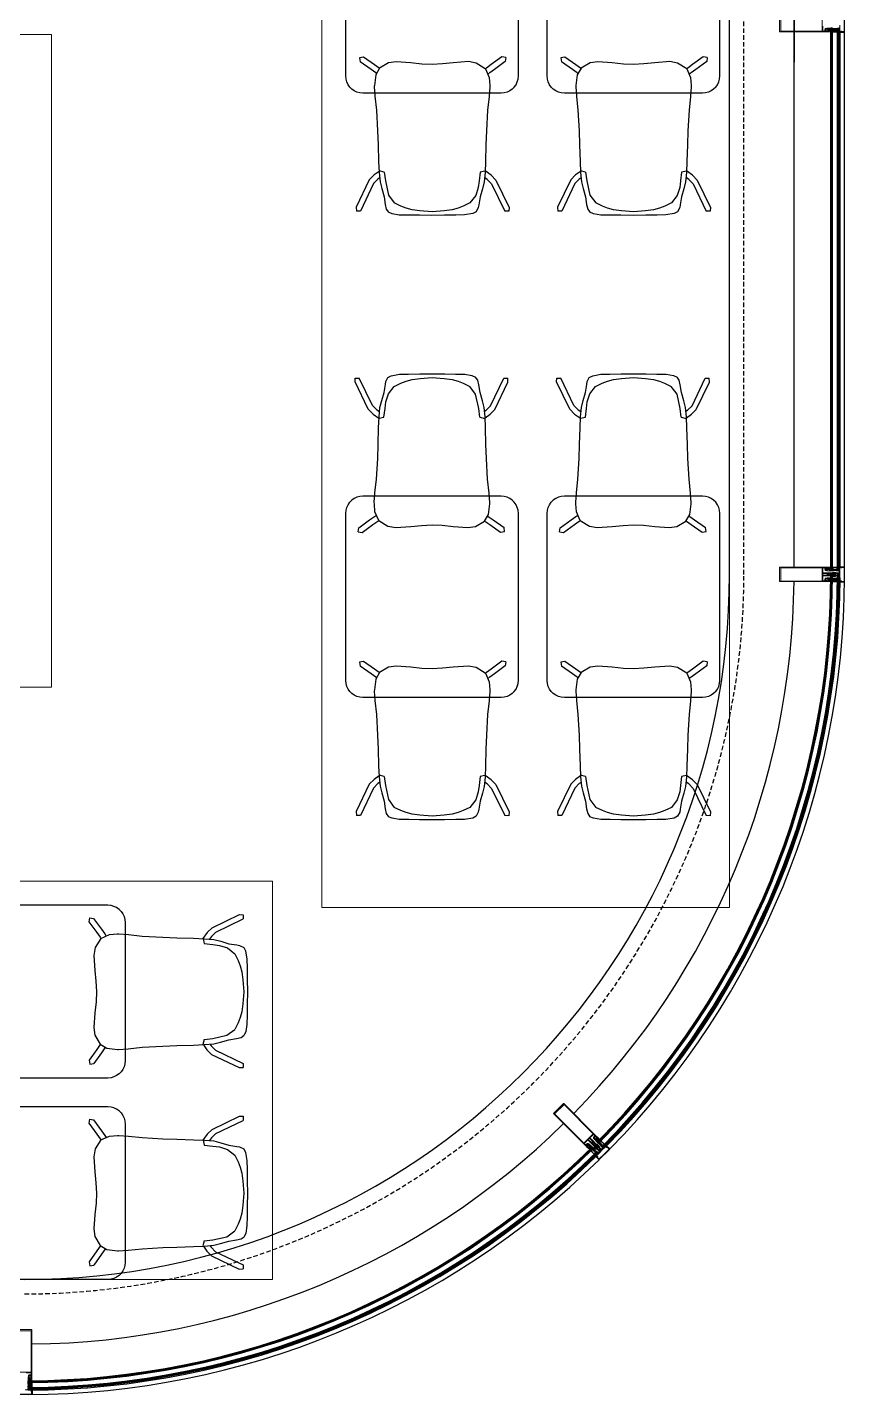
# Model space of a CAD drawing. Header units: metres. Extents: x -9891 to 773, y -8413 to 232.
# Drawn here: x -1087.5 to -803.4, y -8413.1 to -7938 of the extents above; entities that cross this region are included whole.
import ezdxf

# ---------------------------------------------------------------- set-up
doc = ezdxf.new("R2010")
doc.units = ezdxf.units.M
doc.header["$LTSCALE"] = 0.01
doc.header["$MEASUREMENT"] = 0
doc.linetypes.add('HIDDEN', pattern=[9.525, 6.35, -3.175])
doc.layers.get('0').update_dxf_attribs({"color": 30, "lineweight": 0})
for name, color, linetype in [('AG-ELEV-02', 152, 'Continuous'), ('AG-Hidden', 9, 'HIDDEN'), ('CAM', 1, 'Continuous')]:
    doc.layers.add(name, color=color, linetype=linetype)
doc.layers.add('AG-Furniture', color=9, linetype='Continuous', lineweight=9)
doc.layers.add('AG-Profile_Aluminium', color=122, linetype='Continuous', lineweight=9)

# ---------------------------------------------------------------- blocks, each defined once
blk = doc.blocks.new('ART_00113592_P')
at = {"color": 0, "linetype": 'Continuous', "lineweight": -3}
for p, q in [((1, -49.2), (3.8, -39.1)), ((3.8, -39.1), (8.2, -29.7)), ((8.2, -29.7), (14.1, -21.4)), ((14.1, -21.4), (21.4, -14.1)), ((21.4, -14.1), (29.7, -8.2)), ((29.7, -8.2), (39.1, -3.8)), ((39.1, -3.8), (49.2, -1)), ((49.2, -1), (60, 0)), ((60, 0), (640, 0)), ((640, 0), (650.8, -1)), ((650.8, -1), (661, -3.8)), ((661, -3.8), (670.3, -8.2)), ((670.3, -8.2), (678.7, -14.1)), ((685.9, -21.4), (678.7, -14.1)), ((691.9, -29.7), (685.9, -21.4)), ((696.3, -39.1), (691.9, -29.7)), ((699.1, -49.2), (696.3, -39.1)), ((0, -60), (1, -49.2)), ((0, -540), (0, -60)), ((700.1, -60), (699.1, -49.2)), ((700, -60), (700.1, -60)), ((700.1, -540), (700.1, -60)), ((1, -550.8), (0, -540)), ((3.8, -561), (1, -550.8)), ((8.2, -570.3), (3.8, -561)), ((691.9, -570.3), (696.3, -561)), ((696.3, -561), (699.1, -550.8)), ((699.1, -550.8), (700.1, -540)), ((14.1, -578.7), (8.2, -570.3)), ((21.4, -585.9), (14.1, -578.7)), ((21.4, -585.9), (29.7, -591.9)), ((29.7, -591.9), (39.1, -596.3)), ((39.1, -596.3), (49.2, -599.1)), ((49.2, -599.1), (60, -600.1)), ((60, -600.1), (640, -600.1)), ((640, -600.1), (650.8, -599.1)), ((650.8, -599.1), (661, -596.3)), ((661, -596.3), (670.3, -591.9)), ((670.3, -591.9), (678.7, -585.9)), ((678.7, -585.9), (685.9, -578.7)), ((685.9, -578.7), (691.9, -570.3))]:
    blk.add_line(p, q, dxfattribs=at)
blk = doc.blocks.new('ART_00104314_P')
at = {"color": 0, "linetype": 'Continuous', "lineweight": -3}
for p, q in [((224.9, -0.3), (268.4, 0)), ((268.4, 0), (311.7, -0.3)), ((0, -28), (0.7, -14.3)), ((46, -123), (0, -28)), ((0.7, -14.3), (14.7, -14.5)), ((60.6, -109.3), (14.7, -14.5)), ((101, -64.7), (105.3, -37)), ((105.3, -37), (106.9, -27)), ((106.9, -27), (114.1, -12.5)), ((114.1, -12.5), (126, -6.2)), ((115.8, -69), (136.1, -43.3)), ((126, -6.2), (154.7, -1.5)), ((136.1, -43.3), (159.2, -32.4)), ((154.7, -1.5), (185.5, -0.7)), ((159.2, -32.4), (177.3, -25.4)), ((177.3, -25.4), (198.3, -19.6)), ((185.5, -0.7), (224.9, -0.3)), ((198.3, -19.6), (226, -15.6)), ((226, -15.6), (267.8, -12.3)), ((267.8, -12.3), (309.6, -15.6)), ((309.6, -15.6), (337.2, -19.6)), ((311.7, -0.3), (348.7, -0.6)), ((337.2, -19.6), (357.9, -25.4)), ((348.7, -0.6), (381.5, -1.4)), ((357.9, -25.4), (375.9, -32.4)), ((375.9, -32.4), (398.9, -43.3)), ((381.5, -1.4), (406.3, -5.4)), ((418.9, -70.9), (398.9, -43.3)), ((406.3, -5.4), (418.9, -10.9)), ((426.8, -21.6), (418.9, -10.9)), ((430.4, -37.6), (426.8, -21.6)), ((434.6, -64.8), (430.4, -37.6)), ((471.2, -110.5), (516.8, -15)), ((485.7, -124.2), (531.5, -28.4)), ((516.8, -15), (530.8, -14.7)), ((531.5, -28.4), (530.8, -14.7)), ((86.4, -116.3), (92.6, -92.8)), ((92.6, -92.8), (101, -64.7)), ((107, -97.4), (115.8, -69)), ((430, -119.7), (418.9, -70.9)), ((442.7, -93.8), (434.6, -64.8)), ((448.5, -116.5), (442.7, -93.8)), ((46, -123), (62.4, -139.4)), ((60.6, -109.3), (75.8, -124.5)), ((62.4, -139.4), (83.2, -154.4)), ((75.8, -124.5), (85.1, -131.2)), ((83.5, -148.7), (86.4, -116.3)), ((100.5, -150.5), (104.2, -119.7)), ((104.2, -119.7), (107, -97.4)), ((433.9, -150.5), (430, -119.7)), ((451.7, -149.7), (448.5, -116.5)), ((449.8, -130.1), (455.9, -125.6)), ((451.8, -153.1), (469.4, -140.5)), ((455.9, -125.6), (471.2, -110.5)), ((469.4, -140.5), (485.7, -124.2)), ((80.2, -245.3), (81.9, -187.2)), ((81.9, -187.2), (83.5, -148.7)), ((83.8, -153.8), (100.5, -150.5)), ((433.9, -150.5), (451.3, -154.8)), ((453.5, -187.5), (451.7, -149.7)), ((455.1, -245.3), (453.5, -187.5)), ((78.6, -294.2), (80.2, -245.3)), ((456.9, -294.4), (455.1, -245.3)), ((74.7, -365.7), (78.6, -294.2)), ((460.8, -365.8), (456.9, -294.4)), ((69.2, -413.4), (74.7, -365.7)), ((466.2, -414.4), (460.8, -365.8)), ((66.9, -447.1), (69.2, -413.4)), ((468.3, -447.5), (466.2, -414.4)), ((67.1, -451.2), (66.9, -447.1)), ((69.2, -478.9), (67.1, -451.2)), ((463.5, -488.8), (468.1, -451.6)), ((468.1, -451.6), (468.3, -447.5)), ((13.2, -534.5), (50.6, -507.5)), ((50.6, -507.5), (67.1, -495.8)), ((62.2, -523.8), (78.7, -512.1)), ((67.1, -495.8), (74.4, -490.9)), ((82.4, -509.5), (69.2, -478.9)), ((78.7, -512.1), (82.5, -509.5)), ((82.5, -509.6), (82.4, -509.5)), ((82.5, -509.6), (114.2, -529.3)), ((418.6, -529.9), (449.9, -512.2)), ((449.9, -512.2), (463.5, -488.8)), ((449.9, -512.2), (450.1, -512.1)), ((450.8, -510.8), (451.6, -511.3)), ((451.6, -511.3), (468.1, -523)), ((460.9, -493.4), (463.2, -495.1)), ((463.2, -495.1), (479.7, -506.8)), ((479.7, -506.8), (517.7, -534.1)), ((11, -548.4), (13.2, -534.5)), ((11, -548.4), (24.9, -550.8)), ((24.9, -550.8), (62.2, -523.8)), ((114.2, -529.3), (141.4, -534.3)), ((141.4, -534.3), (193.8, -530.5)), ((193.8, -530.5), (231.5, -526.4)), ((231.5, -526.4), (267.6, -524.7)), ((267.6, -524.7), (302.8, -526.1)), ((302.8, -526.1), (341.4, -530.1)), ((341.4, -530.1), (392, -534.2)), ((392, -534.2), (418.6, -529.9)), ((468.1, -523), (506.1, -550.3)), ((506.1, -550.3), (520, -548)), ((520, -548), (517.7, -534.1))]:
    blk.add_line(p, q, dxfattribs=at)
blk = doc.blocks.new('A$C4C4F46C8')
at = {"layer": 'AG-Furniture', "color": 251}
for points in [[(-1067, -9369.7), (350, -9369.7), (350, -16057.1), (-1067, -16057.1)], [(-17100, -15291.6), (-2006.3, -15291.6), (-2006.3, -13023.9), (-17100, -13023.9)], [(-1238, -15966.2), (-7710, -15966.2), (-7710, -17350), (-1238, -17350)]]:
    blk.add_lwpolyline(points, close=True, dxfattribs=at)
at = {"layer": 'AG-Furniture', "ltscale": 0.3}
for name, p, rotation in [('ART_00113592_P', (-984, -13228.2, 2130.8), 89.99998794123918), ('ART_00113592_P', (-984, -13228.2, 2130.8), 89.99998794123918), ('ART_00113592_P', (-283.9, -13228.2, 2130.8), 89.99998794123918), ('ART_00113592_P', (-283.9, -13228.2, 2130.8), 89.99998794123918), ('ART_00104314_P', (-416.3, -13652.8, 1410.8), 179.9999879412391), ('ART_00104314_P', (-416.3, -13652.8, 1410.8), 179.9999879412391), ('ART_00104314_P', (283.8, -13652.8, 1410.8), 179.9999879412391), ('ART_00104314_P', (283.8, -13652.8, 1410.8), 179.9999879412391), ('ART_00104314_P', (-951.6, -14203.4, 1410.8), 359.9999879412392), ('ART_00104314_P', (-951.6, -14203.4, 1410.8), 359.9999879412392), ('ART_00104314_P', (-251.5, -14203.4, 1410.8), 359.9999879412392), ('ART_00104314_P', (-251.5, -14203.4, 1410.8), 359.9999879412392), ('ART_00113592_P', (-984, -15328.2, 2130.8), 89.99998794123918), ('ART_00113592_P', (-984, -15328.2, 2130.8), 89.99998794123918), ('ART_00113592_P', (-283.9, -15328.2, 2130.8), 89.99998794123918), ('ART_00113592_P', (-283.9, -15328.2, 2130.8), 89.99998794123918), ('ART_00104314_P', (-416.3, -15752.8, 1410.8), 179.9999879412391), ('ART_00104314_P', (-416.3, -15752.8, 1410.8), 179.9999879412391), ('ART_00104314_P', (283.8, -15752.8, 1410.8), 179.9999879412391), ('ART_00104314_P', (283.8, -15752.8, 1410.8), 179.9999879412391), ('ART_00113592_P', (-1750.5, -16649.9), 180), ('ART_00113592_P', (-1750.5, -16649.9), 180), ('ART_00104314_P', (-1325.8, -16082.3, -720), 270), ('ART_00104314_P', (-1325.8, -16082.3, -720), 270), ('ART_00113592_P', (-1750.5, -17350), 180), ('ART_00113592_P', (-1750.5, -17350), 180), ('ART_00104314_P', (-1325.8, -16782.3, -720), 270), ('ART_00104314_P', (-1325.8, -16782.3, -720), 270)]:
    blk.add_blockref(name, p, dxfattribs=dict(at, rotation=rotation))
blk = doc.blocks.new('A$C33B82F70')
at = {"layer": 'AG-ELEV-02', "ltscale": 2.5}
for p, q in [((-50, -5700), (-50, 0)), ((174.1, -1905), (174.1, -3920.4)), ((174.1, -5675), (174.1, -3629.6))]:
    blk.add_line(p, q, dxfattribs=at)
at = {"layer": 'AG-ELEV-02'}
for p, q in [((334.3, -5674.9), (334.3, -3816.5)), ((334.3, -3816.5), (350, -3816.5)), ((350, -5676), (350, -3816.5)), ((334.3, -5673.5), (350, -5673.5)), ((334.3, -5673.5), (350, -5673.5)), ((334.3, -5726.5), (350, -5726.5)), ((-477.1, -7685.4), (-466, -7696.5)), ((-514.6, -7722.9), (-503.5, -7734)), ((-514.6, -7722.9), (-503.5, -7734)), ((-2473.5, -8534.3), (-2473.5, -8550))]:
    blk.add_line(p, q, dxfattribs=at)
at = {"layer": 'AG-ELEV-02', "ltscale": 2.5}
for radius, start, end in [(2450, 270, 0), (2674.2, 315.5355, 359.4643), (2834.4, 315.535, 359.7555), (2850.1, 315.5321, 359.7555), (2674.2, 270.5357, 314.4645), (2834.4, 270.2445, 314.465), (2850.1, 270.2445, 314.4679)]:
    blk.add_arc((-2500, -5700), radius, start, end, dxfattribs=at)
at = {"layer": 'AG-Hidden', "ltscale": 250}
blk.add_lwpolyline([(-2500, -8200, 0.414214), (0, -5700), (0, 0)], format="xyb", dxfattribs=at)
at = {"layer": 'AG-Profile_Aluminium'}
for points in [[(124.1, -3765.5), (124.1, -3814.5, 0.400911), (124.6, -3815), (288.4, -3815, 0.414214), (288.9, -3814.5), (288.9, -3812.7, 0.280185), (288.6, -3812.2), (287.8, -3811.8), (287.4, -3811.8), (287.4, -3813), (284.4, -3813, -0.414214), (283.9, -3812.5), (283.9, -3809.3), (283.4, -3808.8), (283.9, -3808.3), (283.9, -3805.1, -0.414214), (284.4, -3804.6), (287.4, -3804.6), (287.4, -3805.8), (287.8, -3805.8), (288.6, -3805.4, 0.280185), (288.9, -3804.9), (288.9, -3803.9, 0.414214), (288.4, -3803.4), (283.4, -3803.4, 0.414214), (281.9, -3804.9), (281.9, -3806.8), (281.4, -3806.8, 0.414214), (280.9, -3807.3), (280.9, -3810.3, 0.414214), (281.4, -3810.8), (281.9, -3810.8), (281.9, -3813), (275.4, -3813, -0.414214), (273.9, -3811.5), (273.9, -3795)], [(-2524.5, -8324.1), (-2475.5, -8324.1, -0.400911), (-2475, -8324.6), (-2475, -8488.3, -0.414214), (-2475.5, -8488.8), (-2477.3, -8488.8, -0.280185), (-2477.8, -8488.6), (-2478.2, -8487.7), (-2478.2, -8487.3), (-2477, -8487.3), (-2477, -8484.3, 0.414214), (-2477.5, -8483.8), (-2480.7, -8483.8), (-2481.2, -8483.3), (-2481.7, -8483.8), (-2484.9, -8483.8, 0.414214), (-2485.4, -8484.3), (-2485.4, -8487.3), (-2484.2, -8487.3), (-2484.2, -8487.7), (-2484.6, -8488.6, -0.280185), (-2485.1, -8488.8), (-2486.1, -8488.8, -0.414214), (-2486.6, -8488.3), (-2486.6, -8483.3, -0.414214), (-2485.1, -8481.8), (-2483.2, -8481.8), (-2483.2, -8481.3, -0.414214), (-2482.7, -8480.8), (-2479.7, -8480.8, -0.414214), (-2479.2, -8481.3), (-2479.2, -8481.8), (-2477, -8481.8), (-2477, -8475.3, 0.414214), (-2478.5, -8473.8), (-2495, -8473.8)]]:
    blk.add_lwpolyline(points, format="xyb", dxfattribs=at)
for points in [[(272, -3813.1), (272, -3766.8), (128.1, -3766.8), (128.1, -3813.1)], [(272, -5723.1), (272, -5676.8), (128.1, -5676.8), (128.1, -5723.1)], [(323.7, -5697), (323.7, -5703), (317.9, -5703), (317.9, -5697)], [(-523.5, -7643.7), (-556.3, -7676.5), (-658, -7574.7), (-625.3, -7542)], [(-505.5, -7698.7), (-501.3, -7694.5), (-505.4, -7690.4), (-509.6, -7694.6)], [(-2476.8, -8472), (-2523.1, -8472), (-2523.1, -8328.1), (-2476.8, -8328.1)]]:
    blk.add_lwpolyline(points, close=True, dxfattribs=at)
at = {"layer": 'AG-Profile_Aluminium', "color": 9}
for points in [[(333.9, -3792.2), (333.9, -3814.1, -0.344474), (333.1, -3815.1, 0.075525), (330.8, -3816.8, -0.853065), (330.4, -3816.5, 0.085692), (331.5, -3814.5, 0.114183), (330.7, -3814.6), (330.5, -3814.6, -0.833224), (330.5, -3814.1), (331.4, -3813.7), (331.4, -3812.8), (330.5, -3813.1, -0.834458), (330.5, -3812.6), (331.4, -3812.2), (331.4, -3811.3), (330.5, -3811.6, -0.834458), (330.5, -3811.1), (331.4, -3810.7), (331.4, -3809.8), (330.5, -3810.1, -0.834458), (330.5, -3809.6), (331.4, -3809.2), (331.4, -3808.3), (330.5, -3808.6, -0.834458), (330.5, -3808.1), (331.4, -3807.7), (331.4, -3806.8), (330.5, -3807.1, -0.834458), (330.5, -3806.6), (331.4, -3806.2), (331.4, -3805.3), (330.5, -3805.6, -0.834458), (330.5, -3805.1), (331.4, -3804.7), (331.4, -3803.8), (330.5, -3804.1, -0.834458), (330.5, -3803.6), (331.4, -3803.2), (331.4, -3802.3), (330.5, -3802.6, -0.834458), (330.5, -3802.1), (331.4, -3801.7), (331.4, -3800.8), (330.5, -3801.1, -0.834458), (330.5, -3800.6), (331.4, -3800.2), (331.4, -3799.3)], [(-2497.8, -8533.9), (-2475.9, -8533.9, 0.344474), (-2474.9, -8533.1, -0.075525), (-2473.2, -8530.8, 0.853065), (-2473.5, -8530.4, -0.085692), (-2475.5, -8531.5, -0.114183), (-2475.3, -8530.6), (-2475.4, -8530.5, 0.833224), (-2475.9, -8530.5), (-2476.3, -8531.4), (-2477.2, -8531.4), (-2476.9, -8530.5, 0.834458), (-2477.4, -8530.5), (-2477.8, -8531.4), (-2478.7, -8531.4), (-2478.4, -8530.5, 0.834458), (-2478.9, -8530.5), (-2479.3, -8531.4), (-2480.2, -8531.4), (-2479.9, -8530.5, 0.834458), (-2480.4, -8530.5), (-2480.8, -8531.4), (-2481.7, -8531.4), (-2481.4, -8530.5, 0.834458), (-2481.9, -8530.5), (-2482.3, -8531.4), (-2483.2, -8531.4), (-2482.9, -8530.5, 0.834458), (-2483.4, -8530.5), (-2483.8, -8531.4), (-2484.7, -8531.4), (-2484.4, -8530.5, 0.834458), (-2484.9, -8530.5), (-2485.3, -8531.4), (-2486.2, -8531.4), (-2485.9, -8530.5, 0.834458), (-2486.4, -8530.5), (-2486.8, -8531.4), (-2487.7, -8531.4), (-2487.4, -8530.5, 0.834458), (-2487.9, -8530.5), (-2488.3, -8531.4), (-2489.2, -8531.4), (-2488.9, -8530.5, 0.834458), (-2489.4, -8530.5), (-2489.8, -8531.4), (-2490.7, -8531.4)]]:
    blk.add_lwpolyline(points, format="xyb", dxfattribs=at)
at = {"layer": 'AG-Profile_Aluminium'}
for points in [[(348.7, -3790), (348.7, -3814, -0.415475), (348.5, -3814.2), (340.6, -3814.2), (339.5, -3812.8, 0.734294), (336.3, -3814.2, -0.180054), (336.1, -3814.8), (334.7, -3814.8, 1.029401), (334.7, -3815.5), (348.5, -3815.5, 0.414214), (350, -3814), (350, -3766, 0.414214), (348.5, -3764.5), (334.7, -3764.5, 1.029594), (334.7, -3765.2), (336.1, -3765.2, -0.18004), (336.3, -3765.8, 0.734976), (339.5, -3767.2), (340.6, -3765.8), (348.5, -3765.8, -0.415536), (348.7, -3766)], [(287.8, -5715.8), (288.6, -5715.4, 0.280185), (288.9, -5714.9), (288.9, -5713.9, 0.414214), (288.4, -5713.4), (283.4, -5713.4, 0.414214), (281.9, -5714.9), (281.9, -5716.8), (281.4, -5716.8, 0.414214), (280.9, -5717.3), (280.9, -5720.3, 0.414214), (281.4, -5720.8), (281.9, -5720.8), (281.9, -5723), (275.4, -5723, -0.414214), (273.9, -5721.5), (273.9, -5705), (290.9, -5705), (290.9, -5705.6), (291.7, -5705.6, 0.414898), (291.9, -5705.4), (291.9, -5705), (309.9, -5705), (310.9, -5704), (310.9, -5703, 0.401727), (309.7, -5701.8), (309.5, -5702.3), (309.2, -5701.8), (308.3, -5701.8), (308.3, -5701.8), (308, -5702.3), (307.8, -5701.8), (306.9, -5701.8), (306.6, -5702.3), (306.3, -5701.8), (305.5, -5701.8), (305.2, -5702.3), (304.9, -5701.8), (304.1, -5701.8), (303.8, -5702.3), (303.5, -5701.8), (302.7, -5701.8), (302.4, -5702.3), (302.1, -5701.8), (301.3, -5701.8), (301, -5702.3), (300.7, -5701.8), (299.9, -5701.8), (299.6, -5702.3), (299.3, -5701.8), (298.4, -5701.8), (298.2, -5702.3), (297.9, -5701.8), (297, -5701.8), (296.7, -5702.3), (296.5, -5701.8), (295.6, -5701.8), (295.3, -5702.3), (295, -5701.8), (294.2, -5701.8), (293.9, -5702.3), (293.6, -5701.8), (293.2, -5701.8), (291.7, -5700.4, -0.414204), (291.7, -5699.6), (293.2, -5698.2), (294.3, -5698.2), (294.6, -5697.7), (294.9, -5698.2), (295.8, -5698.2), (296, -5697.7), (296.3, -5698.2), (297.2, -5698.2), (297.5, -5697.7), (297.7, -5698.2), (298.6, -5698.2), (298.9, -5697.7), (299.2, -5698.2), (300, -5698.2), (300.3, -5697.7), (300.6, -5698.2), (301.4, -5698.2), (301.7, -5697.7), (302, -5698.2), (302.8, -5698.2), (303.1, -5697.7), (303.4, -5698.2), (304.2, -5698.2), (304.5, -5697.7), (304.8, -5698.2), (305.6, -5698.2), (305.9, -5697.7), (306.2, -5698.2), (307, -5698.2), (307.3, -5697.7), (307.6, -5698.2), (308.5, -5698.2), (308.7, -5697.7), (309, -5698.2), (309.9, -5698.2), (310.2, -5697.7), (310.3, -5698, 0.259555), (310.9, -5697), (310.9, -5696), (309.9, -5695), (291.9, -5695), (291.9, -5694.6, 0.414214), (291.7, -5694.4), (290.9, -5694.4), (290.9, -5695), (273.9, -5695), (273.9, -5678.5, -0.414214), (275.4, -5677), (281.9, -5677), (281.9, -5679.2), (281.4, -5679.2, 0.414214), (280.9, -5679.7), (280.9, -5682.7, 0.414214), (281.4, -5683.2), (281.9, -5683.2), (281.9, -5685.1, 0.414214), (283.4, -5686.6), (288.4, -5686.6, 0.414214), (288.9, -5686.1), (288.9, -5685.1, 0.280185), (288.6, -5684.6), (287.8, -5684.2), (287.4, -5684.2), (287.4, -5685.4), (284.4, -5685.4, -0.414214), (283.9, -5684.9), (283.9, -5681.7), (283.4, -5681.2), (283.9, -5680.7), (283.9, -5677.5, -0.414214), (284.4, -5677), (287.4, -5677), (287.4, -5678.2), (287.8, -5678.2), (288.6, -5677.8, 0.280185), (288.9, -5677.3), (288.9, -5675.5, 0.414214), (288.4, -5675), (124.6, -5675, 0.414214), (124.1, -5675.5), (124.1, -5724.5, 0.400911), (124.6, -5725), (288.4, -5725, 0.414214), (288.9, -5724.5), (288.9, -5722.7, 0.280185), (288.6, -5722.2), (287.8, -5721.8), (287.4, -5721.8), (287.4, -5723), (284.4, -5723, -0.414214), (283.9, -5722.5), (283.9, -5719.3), (283.4, -5718.8), (283.9, -5718.3), (283.9, -5715.1, -0.414214), (284.4, -5714.6), (287.4, -5714.6), (287.4, -5715.8)], [(289.1, -5700.4, -0.414204), (289.1, -5699.6), (291.1, -5697.7, 0.668177), (290.7, -5696.8), (273.9, -5696.8), (273.9, -5703.1), (290.7, -5703.1, 0.668169), (291.1, -5702.3)], [(329.2, -5701.8), (329.6, -5701.8), (330.4, -5702.2, -0.280182), (330.7, -5702.7), (330.7, -5704.5, -0.414214), (330.2, -5705), (320.7, -5705, 0.198912), (319.3, -5705.6), (318.4, -5706.4, -0.198912), (317, -5707), (307.2, -5707, -0.414214), (306.7, -5706.5), (306.7, -5705.7, -0.414214), (307.2, -5705.2), (315.4, -5705.2, 0.414156), (315.9, -5704.7), (315.9, -5701.3, 0.414272), (315.4, -5700.8), (314.4, -5700.8, 0.414214), (314.3, -5700.9), (314.3, -5701.2, 0.244698), (314.3, -5701.2), (315.3, -5701.9, -0.414214), (315.4, -5702.2), (315.1, -5702.5), (313.8, -5701.6, -0.244698), (313.7, -5701.4), (313.7, -5701.1, 0.414214), (313.4, -5700.8), (312.1, -5700.8, 0.414214), (312, -5700.9), (312, -5701.2, 0.244698), (312.1, -5701.2), (313.1, -5701.9, -0.414214), (313.1, -5702.2), (312.9, -5702.5), (311.6, -5701.6, -0.244698), (311.4, -5701.4), (311.4, -5701.1, 0.414214), (311.1, -5700.8), (309.9, -5700.8, 0.414214), (309.8, -5700.9), (309.8, -5701.2, 0.244698), (309.8, -5701.2), (310.8, -5701.9, -0.414214), (310.9, -5702.2), (310.7, -5702.5), (309.3, -5701.6, -0.244698), (309.2, -5701.4), (309.2, -5701.1, 0.414214), (308.9, -5700.8), (307.7, -5700.8, 0.414214), (307.6, -5700.9), (307.6, -5701.2, 0.244698), (307.6, -5701.2), (308.6, -5701.9, -0.414214), (308.7, -5702.2), (308.4, -5702.5), (307.1, -5701.6, -0.244698), (307, -5701.4), (307, -5701.1, 0.414214), (306.7, -5700.8), (305.4, -5700.8, 0.414214), (305.3, -5700.9), (305.3, -5701, 0.244698), (305.4, -5701.1), (306.6, -5701.9, -0.414214), (306.6, -5702.2), (306.4, -5702.5), (304.1, -5700.9, 0), (304.1, -5700.9, -0.244698), (303.7, -5700.1), (303.7, -5699.9, -0.244698), (304.1, -5699), (306.4, -5697.4), (306.6, -5697.8, -0.414214), (306.6, -5698), (305.4, -5698.9, 0.244698), (305.3, -5698.9), (305.3, -5699.1, 0.414214), (305.4, -5699.2), (306.7, -5699.2, 0.414214), (307, -5698.9), (307, -5698.6, -0.244698), (307.1, -5698.4), (308.4, -5697.4), (308.7, -5697.8, -0.414214), (308.6, -5698), (307.6, -5698.7, 0.244698), (307.6, -5698.8), (307.6, -5699.1, 0.414214), (307.7, -5699.2), (308.9, -5699.2, 0.414214), (309.2, -5698.9), (309.2, -5698.6, -0.244698), (309.3, -5698.4), (310.7, -5697.4), (310.9, -5697.8, -0.414214), (310.8, -5698), (309.8, -5698.7, 0.244698), (309.8, -5698.8), (309.8, -5699.1, 0.414214), (309.9, -5699.2), (311.1, -5699.2, 0.414214), (311.4, -5698.9), (311.4, -5698.6, -0.244698), (311.6, -5698.4), (312.9, -5697.4), (313.1, -5697.8, -0.414214), (313.1, -5698), (312.1, -5698.7, 0.244698), (312, -5698.8), (312, -5699.1, 0.414214), (312.1, -5699.2), (313.4, -5699.2, 0.414214), (313.7, -5698.9), (313.7, -5698.6, -0.244698), (313.8, -5698.4), (315.1, -5697.4), (315.4, -5697.8, -0.414214), (315.3, -5698), (314.3, -5698.7, 0.244698), (314.3, -5698.8), (314.3, -5699.1, 0.414214), (314.4, -5699.2), (315.4, -5699.2, 0.414214), (315.9, -5698.7), (315.9, -5695.3, 0.414214), (315.4, -5694.8), (307.2, -5694.8, -0.414214), (306.7, -5694.3), (306.7, -5693.5, -0.414214), (307.2, -5693), (317, -5693, -0.198912), (318.4, -5693.6), (319.3, -5694.4, 0.198912), (320.7, -5695), (330.2, -5695, -0.414214), (330.7, -5695.5), (330.7, -5697.3, -0.280182), (330.4, -5697.8), (329.6, -5698.2), (329.2, -5698.2), (329.2, -5697), (326.2, -5697, 0.414214), (325.7, -5697.5), (325.7, -5699.5), (325.2, -5700), (325.7, -5700.5), (325.7, -5702.5, 0.414214), (326.2, -5703), (329.2, -5703)], [(348.7, -5700), (348.7, -5724, -0.415475), (348.5, -5724.2), (340.6, -5724.2), (339.5, -5722.8, 0.734294), (336.3, -5724.2, -0.180054), (336.1, -5724.8), (334.7, -5724.8, 1.029401), (334.7, -5725.5), (348.5, -5725.5, 0.414214), (350, -5724), (350, -5676, 0.414214), (348.5, -5674.5), (334.7, -5674.5, 1.029594), (334.7, -5675.2), (336.1, -5675.2, -0.18004), (336.3, -5675.8, 0.734976), (339.5, -5677.2), (340.6, -5675.8), (348.5, -5675.8, -0.415536), (348.7, -5676)], [(-517.6, -7660.1), (-517.3, -7661, -0.280185), (-517.4, -7661.5), (-518.2, -7662.2, -0.414214), (-518.9, -7662.2), (-522.4, -7658.6, -0.414214), (-522.4, -7656.5), (-521.1, -7655.2), (-521.4, -7654.8, -0.414214), (-521.4, -7654.1), (-519.3, -7652, -0.414214), (-518.6, -7652), (-518.2, -7652.4), (-516.7, -7650.8), (-521.3, -7646.2, 0.414214), (-523.4, -7646.2), (-535.1, -7657.9), (-523, -7669.9), (-522.6, -7669.5), (-522, -7670, -0.414898), (-522, -7670.3), (-522.3, -7670.6), (-509.6, -7683.3), (-509.6, -7684.7), (-510.3, -7685.4, -0.401727), (-511.9, -7685.5), (-511.8, -7684.9), (-512.3, -7685.1), (-512.9, -7684.5), (-512.9, -7684.5), (-512.8, -7684), (-513.3, -7684.1), (-513.9, -7683.5), (-513.8, -7683), (-514.3, -7683.1), (-514.9, -7682.5), (-514.8, -7682), (-515.3, -7682.1), (-515.9, -7681.5), (-515.8, -7681), (-516.3, -7681.1), (-516.9, -7680.5), (-516.8, -7680), (-517.3, -7680.1), (-517.9, -7679.5), (-517.8, -7679), (-518.3, -7679.1), (-518.9, -7678.5), (-518.8, -7678), (-519.3, -7678.1), (-519.9, -7677.5), (-519.8, -7677), (-520.3, -7677.1), (-520.9, -7676.5), (-520.8, -7676), (-521.3, -7676.1), (-521.9, -7675.5), (-521.8, -7675), (-522.3, -7675.1), (-522.9, -7674.5), (-522.8, -7674), (-523.3, -7674.1), (-523.6, -7673.8), (-525.7, -7673.8, 0.414204), (-526.2, -7674.3), (-526.2, -7676.3), (-525.4, -7677.2), (-525.5, -7677.7), (-525, -7677.6), (-524.4, -7678.2), (-524.5, -7678.7), (-524, -7678.6), (-523.4, -7679.2), (-523.5, -7679.7), (-523, -7679.6), (-522.4, -7680.2), (-522.5, -7680.7), (-522, -7680.6), (-521.4, -7681.2), (-521.5, -7681.7), (-521, -7681.6), (-520.4, -7682.2), (-520.5, -7682.7), (-520, -7682.6), (-519.4, -7683.2), (-519.5, -7683.7), (-519, -7683.6), (-518.4, -7684.1), (-518.5, -7684.7), (-518, -7684.6), (-517.4, -7685.1), (-517.5, -7685.7), (-517, -7685.6), (-516.4, -7686.1), (-516.5, -7686.7), (-516, -7686.6), (-515.4, -7687.1), (-515.5, -7687.7), (-515, -7687.6), (-514.4, -7688.1), (-514.5, -7688.7), (-514.2, -7688.6, -0.259555), (-514.5, -7689.7), (-515.3, -7690.4), (-516.7, -7690.4), (-529.4, -7677.7), (-529.7, -7678, -0.414214), (-530, -7678), (-530.5, -7677.4), (-530.1, -7677), (-542.1, -7664.9), (-553.8, -7676.6, 0.414214), (-553.8, -7678.7), (-549.2, -7683.3), (-547.6, -7681.8), (-548, -7681.4, -0.414214), (-548, -7680.7), (-545.9, -7678.6, -0.414214), (-545.2, -7678.6), (-544.8, -7678.9), (-543.5, -7677.6, -0.414214), (-541.3, -7677.6), (-537.8, -7681.1, -0.414214), (-537.8, -7681.8), (-538.5, -7682.6, -0.280185), (-539, -7682.7), (-539.9, -7682.4), (-540.2, -7682.1), (-539.4, -7681.3), (-541.5, -7679.2, 0.414214), (-542.2, -7679.2), (-544.5, -7681.4), (-545.2, -7681.4), (-545.2, -7682.1), (-547.4, -7684.4, 0.414214), (-547.4, -7685.1), (-545.3, -7687.2), (-544.5, -7686.4), (-544.2, -7686.6), (-543.9, -7687.5, -0.280185), (-544, -7688), (-545.3, -7689.3, -0.414214), (-546, -7689.3), (-661.8, -7573.5, -0.414214), (-661.8, -7572.8), (-627.2, -7538.2, -0.400911), (-626.5, -7538.2), (-510.7, -7654, -0.414214), (-510.7, -7654.7), (-511.9, -7656, -0.280185), (-512.5, -7656.1), (-513.3, -7655.8), (-513.6, -7655.5), (-512.8, -7654.7), (-514.9, -7652.6, 0.414214), (-515.6, -7652.6), (-517.9, -7654.8), (-518.6, -7654.8), (-518.6, -7655.5), (-520.8, -7657.8, 0.414214), (-520.8, -7658.5), (-518.7, -7660.6), (-517.9, -7659.8)], [(-527.5, -7672, 0.414204), (-528, -7672.5), (-528, -7675.2, -0.668177), (-528.9, -7675.6), (-540.8, -7663.6), (-536.4, -7659.2), (-524.4, -7671.1, -0.668169), (-524.8, -7672)], [(-498.2, -7699.2), (-497.9, -7699.5), (-497, -7699.8, 0.280182), (-496.5, -7699.7), (-495.3, -7698.4, 0.414214), (-495.3, -7697.7), (-501.9, -7691, -0.198912), (-502.5, -7689.6), (-502.5, -7688.4, 0.198912), (-503.1, -7687), (-510.1, -7680, 0.414214), (-510.8, -7680), (-511.4, -7680.6, 0.414214), (-511.4, -7681.3), (-505.6, -7687.1, -0.414156), (-505.6, -7687.8), (-508, -7690.2, -0.414272), (-508.7, -7690.2), (-509.4, -7689.5, -0.414214), (-509.4, -7689.4), (-509.2, -7689.2, -0.244698), (-509.1, -7689.1), (-507.9, -7689.3, 0.414214), (-507.7, -7689.2), (-507.6, -7688.8), (-509.2, -7688.5, 0.244698), (-509.5, -7688.6), (-509.7, -7688.8, -0.414214), (-510.1, -7688.8), (-511, -7687.9, -0.414214), (-511, -7687.8), (-510.8, -7687.6, -0.244698), (-510.7, -7687.6), (-509.5, -7687.8, 0.414214), (-509.3, -7687.6), (-509.2, -7687.2), (-510.8, -7686.9, 0.244698), (-511, -7687), (-511.2, -7687.2, -0.414214), (-511.7, -7687.2), (-512.5, -7686.3, -0.414214), (-512.5, -7686.2), (-512.3, -7686, -0.244698), (-512.3, -7686), (-511.1, -7686.2, 0.414214), (-510.8, -7686), (-510.8, -7685.6), (-512.4, -7685.3, 0.244698), (-512.6, -7685.4), (-512.8, -7685.6, -0.414214), (-513.2, -7685.6), (-514.1, -7684.8, -0.414214), (-514.1, -7684.6), (-513.9, -7684.4, -0.244698), (-513.8, -7684.4), (-512.6, -7684.6, 0.414214), (-512.4, -7684.4), (-512.3, -7684.1), (-513.9, -7683.8, 0.244698), (-514.2, -7683.9), (-514.4, -7684.1, -0.414214), (-514.8, -7684.1), (-515.7, -7683.2, -0.414214), (-515.7, -7683), (-515.6, -7682.9, -0.244698), (-515.5, -7682.9), (-514.1, -7683.2, 0.414214), (-513.9, -7683), (-513.8, -7682.6), (-516.6, -7682.1, 0), (-516.6, -7682.1, 0.244698), (-517.4, -7682.4), (-517.6, -7682.6, 0.244698), (-517.9, -7683.5), (-517.4, -7686.2), (-517, -7686.2, 0.414214), (-516.8, -7685.9), (-517.1, -7684.5, -0.244698), (-517.1, -7684.4), (-517, -7684.3, -0.414214), (-516.8, -7684.3), (-516, -7685.2, -0.414214), (-516, -7685.6), (-516.2, -7685.8, 0.244698), (-516.2, -7686.1), (-516, -7687.7), (-515.6, -7687.6, 0.414214), (-515.4, -7687.4), (-515.6, -7686.2, -0.244698), (-515.6, -7686.1), (-515.4, -7685.9, -0.414214), (-515.2, -7685.9), (-514.4, -7686.8, -0.414214), (-514.4, -7687.2), (-514.6, -7687.4, 0.244698), (-514.7, -7687.7), (-514.4, -7689.2), (-514, -7689.2, 0.414214), (-513.8, -7688.9), (-514, -7687.8, -0.244698), (-514, -7687.7), (-513.8, -7687.5, -0.414214), (-513.7, -7687.5), (-512.8, -7688.3, -0.414214), (-512.8, -7688.8), (-513, -7689, 0.244698), (-513.1, -7689.2), (-512.8, -7690.8), (-512.4, -7690.8, 0.414214), (-512.2, -7690.5), (-512.5, -7689.3, -0.244698), (-512.4, -7689.2), (-512.2, -7689, -0.414214), (-512.1, -7689), (-511.2, -7689.9, -0.414214), (-511.2, -7690.3), (-511.4, -7690.5, 0.244698), (-511.5, -7690.8), (-511.2, -7692.4), (-510.8, -7692.3, 0.414214), (-510.7, -7692.1), (-510.9, -7690.9, -0.244698), (-510.9, -7690.8), (-510.7, -7690.6, -0.414214), (-510.5, -7690.6), (-509.8, -7691.3, -0.414214), (-509.8, -7692), (-512.2, -7694.4, -0.414214), (-512.9, -7694.4), (-518.7, -7688.6, 0.414214), (-519.4, -7688.6), (-520, -7689.2, 0.414214), (-520, -7689.9), (-513, -7696.9, 0.198912), (-511.6, -7697.5), (-510.4, -7697.5, -0.198912), (-509, -7698.1), (-502.3, -7704.8, 0.414214), (-501.6, -7704.8), (-500.3, -7703.5, 0.280182), (-500.2, -7703), (-500.5, -7702.1), (-500.8, -7701.8), (-501.6, -7702.6), (-503.7, -7700.5, -0.414214), (-503.7, -7699.8), (-502.3, -7698.4), (-502.3, -7697.7), (-501.6, -7697.7), (-500.2, -7696.3, -0.414214), (-499.5, -7696.3), (-497.4, -7698.4)], [(-485.7, -7714.3), (-468.7, -7697.4, 0.415475), (-468.7, -7697.1), (-474.3, -7691.5), (-476, -7691.7, -0.734294), (-477.3, -7688.5, 0.180054), (-477.1, -7687.9), (-478.1, -7686.9, -1.029401), (-477.6, -7686.4), (-467.8, -7696.2, -0.414214), (-467.8, -7698.3), (-501.7, -7732.2, -0.414214), (-503.8, -7732.2), (-513.6, -7722.4, -1.029594), (-513.1, -7721.9), (-512.1, -7722.9, 0.18004), (-511.5, -7722.7, -0.734976), (-508.3, -7724), (-508.5, -7725.7), (-502.9, -7731.3, 0.415536), (-502.6, -7731.3)], [(-2500, -8548.7), (-2476, -8548.7, 0.415475), (-2475.8, -8548.5), (-2475.8, -8540.6), (-2477.2, -8539.5, -0.734294), (-2475.8, -8536.3, 0.180054), (-2475.2, -8536.1), (-2475.2, -8534.7, -1.029401), (-2474.5, -8534.7), (-2474.5, -8548.5, -0.414214), (-2476, -8550), (-2524, -8550, -0.414214), (-2525.5, -8548.5), (-2525.5, -8534.7, -1.029594), (-2524.8, -8534.7), (-2524.8, -8536.1, 0.18004), (-2524.2, -8536.3, -0.734976), (-2522.8, -8539.5), (-2524.2, -8540.6), (-2524.2, -8548.5, 0.415536), (-2524, -8548.7)]]:
    blk.add_lwpolyline(points, format="xyb", close=True, dxfattribs=at)
at = {"layer": 'AG-Profile_Aluminium', "color": 9}
for points in [[(301.9, -3804.9, 0.433199), (298.9, -3801.7), (290.2, -3802.6, -0.414214), (289.9, -3802.3), (289.9, -3801.9, 0.414214), (289.6, -3801.6), (289.2, -3801.6, 0.414214), (288.9, -3801.9), (288.9, -3804.9, -0.414214), (287.9, -3805.9), (286.6, -3805.9), (286.6, -3804.9), (286.1, -3804.9, 0.384615), (286.1, -3812.7), (286.6, -3812.7), (286.6, -3811.6), (287.9, -3811.6, -0.414214), (288.9, -3812.6), (288.9, -3815), (300.5, -3814.7, 0.213288), (301.8, -3813.3, -0.005109)], [(295, -3805.7, 0.425894), (294.4, -3805.2), (292.3, -3805.6, 0.3686), (291.9, -3806.1), (291.9, -3811, 0.375315), (292.3, -3811.5), (295.1, -3811.9, 0.490444), (295.6, -3811.4)], [(298.9, -3813.5), (298.9, -3813), (298.3, -3812.9), (297.4, -3804.7), (297.9, -3804.6), (297.9, -3804.1), (298.9, -3803.2, -0.436697), (300.9, -3805.4, 0.010178), (300.7, -3813.4, -0.26621), (300.2, -3813.7), (299.4, -3814, -0.414214)], [(301.9, -5685.1, -0.433199), (298.9, -5688.3), (290.2, -5687.4, 0.414214), (289.9, -5687.7), (289.9, -5688.1, -0.414214), (289.6, -5688.4), (289.2, -5688.4, -0.414214), (288.9, -5688.1), (288.9, -5685, 0.414214), (287.9, -5684), (286.6, -5684), (286.6, -5685.1), (286.1, -5685.1, -0.384615), (286.1, -5677.3), (286.6, -5677.3), (286.6, -5678.3), (287.9, -5678.3, 0.414214), (288.9, -5677.3), (288.9, -5675), (300.5, -5675.3, -0.213288), (301.8, -5676.7, 0.005109)], [(285.7, -5682.5, -0.142901), (285.7, -5679.8), (288.6, -5679.8, -0.414214), (288.9, -5680.1), (288.9, -5682.2, -0.414214), (288.6, -5682.5)], [(295, -5684.3, -0.425894), (294.4, -5684.8), (292.3, -5684.4, -0.3686), (291.9, -5683.9), (291.9, -5679, -0.375315), (292.3, -5678.5), (295.1, -5678.1, -0.490444), (295.6, -5678.6)], [(298.9, -5676.5), (298.9, -5677), (298.3, -5677.1), (297.4, -5685.3), (297.9, -5685.4), (297.9, -5685.9), (298.9, -5686.8, 0.436697), (300.9, -5684.6, -0.010178), (300.7, -5676.6, 0.26621), (300.2, -5676.3), (299.4, -5676, 0.414214)], [(330.5, -5713.6), (331.4, -5713.2), (331.4, -5712.3), (330.5, -5712.6, -0.834458), (330.5, -5712.1), (331.4, -5711.7), (331.4, -5710.8), (330.5, -5711.1, -0.834458), (330.5, -5710.6), (331.4, -5710.2), (331.4, -5709.3), (331.1, -5709.2, -0.363249), (330.9, -5709), (330.9, -5702.6, 0.414214), (329.9, -5701.6), (329.1, -5701.6), (329.1, -5702.7), (328.6, -5702.7, -0.543452), (328.6, -5697.3), (329.1, -5697.3), (329.1, -5698.3), (329.9, -5698.3, 0.414214), (330.9, -5697.3), (330.9, -5691, -0.363249), (331.1, -5690.7), (331.4, -5690.7), (331.4, -5689.8), (330.6, -5689.2, -0.834458), (330.6, -5688.7), (331.4, -5689.2), (331.4, -5688.3), (330.6, -5687.7, -0.834458), (330.6, -5687.2), (331.4, -5687.7), (331.4, -5686.8), (330.6, -5686.2, -0.834458), (330.6, -5685.7), (331.4, -5686.2), (331.4, -5685.3), (330.6, -5684.7, -0.834458), (330.6, -5684.2), (331.4, -5684.7), (331.4, -5683.8), (330.6, -5683.2, -0.834458), (330.6, -5682.7), (331.4, -5683.2), (331.4, -5682.3), (330.6, -5681.7, -0.834458), (330.6, -5681.2), (331.4, -5681.7), (331.4, -5680.8), (330.6, -5680.2, -0.834458), (330.6, -5679.7), (331.4, -5680.2), (331.4, -5679.3), (330.6, -5678.7, -0.834458), (330.6, -5678.2), (331.4, -5678.7), (331.4, -5677.8), (330.6, -5677.2, -0.834458), (330.6, -5676.7), (331.4, -5677.2), (331.4, -5676.3), (330.6, -5675.7, -0.833224), (330.6, -5675.2), (330.7, -5675.2, 0.121295), (331.5, -5675.5, 0.083975), (330.4, -5673.3, -0.853065), (330.8, -5673.1, 0.075674), (333.1, -5674.9, -0.344474), (333.9, -5675.9), (333.9, -5697.8, -0.253164), (333.5, -5698.6, 0.541002), (333.5, -5701.4, -0.253164), (333.9, -5702.2), (333.9, -5724.1, -0.344474), (333.1, -5725.1, 0.075525), (330.8, -5726.8, -0.853065), (330.4, -5726.5, 0.085692), (331.5, -5724.5, 0.114183), (330.7, -5724.6), (330.5, -5724.6, -0.833224), (330.5, -5724.1), (331.4, -5723.7), (331.4, -5722.8), (330.5, -5723.1, -0.834458), (330.5, -5722.6), (331.4, -5722.2), (331.4, -5721.3), (330.5, -5721.6, -0.834458), (330.5, -5721.1), (331.4, -5720.7), (331.4, -5719.8), (330.5, -5720.1, -0.834458), (330.5, -5719.6), (331.4, -5719.2), (331.4, -5718.3), (330.5, -5718.6, -0.834458), (330.5, -5718.1), (331.4, -5717.7), (331.4, -5716.8), (330.5, -5717.1, -0.834458), (330.5, -5716.6), (331.4, -5716.2), (331.4, -5715.3), (330.5, -5715.6, -0.834458), (330.5, -5715.1), (331.4, -5714.7), (331.4, -5713.8), (330.5, -5714.1, -0.834458)], [(301.9, -5714.9, 0.433199), (298.9, -5711.7), (290.2, -5712.6, -0.414214), (289.9, -5712.3), (289.9, -5711.9, 0.414214), (289.6, -5711.6), (289.2, -5711.6, 0.414214), (288.9, -5711.9), (288.9, -5714.9, -0.414214), (287.9, -5715.9), (286.6, -5715.9), (286.6, -5714.9), (286.1, -5714.9, 0.384615), (286.1, -5722.7), (286.6, -5722.7), (286.6, -5721.6), (287.9, -5721.6, -0.414214), (288.9, -5722.6), (288.9, -5725), (300.5, -5724.7, 0.213288), (301.8, -5723.3, -0.005109)], [(295, -5715.7, 0.425894), (294.4, -5715.2), (292.3, -5715.6, 0.3686), (291.9, -5716.1), (291.9, -5721, 0.375315), (292.3, -5721.5), (295.1, -5721.9, 0.490444), (295.6, -5721.4)], [(298.9, -5723.5), (298.9, -5723), (298.3, -5722.9), (297.4, -5714.7), (297.9, -5714.6), (297.9, -5714.1), (298.9, -5713.2, -0.436697), (300.9, -5715.4, 0.010178), (300.7, -5723.4, -0.26621), (300.2, -5723.7), (299.4, -5724, -0.414214)], [(-529.3, -7691.8, 0.433199), (-529.2, -7687.4), (-536, -7681.8, -0.414214), (-536, -7681.4), (-535.7, -7681.1, 0.414214), (-535.7, -7680.7), (-536, -7680.4, 0.414214), (-536.4, -7680.4), (-538.6, -7682.6, -0.414214), (-540, -7682.6), (-540.9, -7681.7), (-540.1, -7680.9), (-540.5, -7680.6, 0.384615), (-546, -7686.1), (-545.7, -7686.4), (-544.9, -7685.7), (-544, -7686.6, -0.414214), (-544, -7688), (-545.7, -7689.7), (-537.2, -7697.7, 0.213288), (-535.3, -7697.7, -0.005109)], [(-542.5, -7682.2, 0.142901), (-544.4, -7684.1), (-542.4, -7686, 0.414214), (-542, -7686), (-540.5, -7684.6, 0.414214), (-540.5, -7684.1)], [(-534.7, -7687.4, 0.425894), (-534.8, -7686.7), (-536.6, -7685.4, 0.3686), (-537.2, -7685.5), (-540.7, -7689, 0.375315), (-540.8, -7689.7), (-539.1, -7691.9, 0.490444), (-538.3, -7691.9)], [(-537.5, -7695.7), (-537.2, -7695.3), (-537.5, -7694.9), (-532.3, -7688.4), (-531.9, -7688.7), (-531.6, -7688.3), (-530.3, -7688.5, -0.436697), (-530.4, -7691.4, 0.010178), (-536.1, -7696.9, -0.26621), (-536.7, -7696.8), (-537.5, -7696.4, -0.414214)], [(-508.2, -7670.7, -0.433199), (-512.6, -7670.8), (-518.2, -7664, 0.414214), (-518.6, -7664), (-518.9, -7664.3, -0.414214), (-519.3, -7664.3), (-519.6, -7664, -0.414214), (-519.6, -7663.6), (-517.4, -7661.4, 0.414214), (-517.4, -7660), (-518.3, -7659.1), (-519.1, -7659.8), (-519.4, -7659.5, -0.384615), (-513.9, -7654), (-513.6, -7654.3), (-514.3, -7655.1), (-513.4, -7656, 0.414214), (-512, -7656), (-510.3, -7654.3), (-502.3, -7662.8, -0.213288), (-502.3, -7664.7, 0.005109)], [(-488.9, -7691.8), (-488.6, -7692.8), (-489.2, -7693.4), (-489.6, -7692.6, 0.834458), (-489.9, -7692.9), (-489.6, -7693.8), (-490.3, -7694.5), (-490.6, -7693.6, 0.834458), (-491, -7694), (-490.7, -7694.9), (-491.3, -7695.5), (-491.6, -7695.4, 0.363249), (-491.9, -7695.4), (-496.4, -7699.9, -0.414214), (-497.8, -7699.9), (-498.4, -7699.3), (-497.6, -7698.6), (-498, -7698.2, 0.543452), (-501.8, -7702), (-501.4, -7702.4), (-500.7, -7701.7), (-500.1, -7702.2, -0.414214), (-500.1, -7703.6), (-504.6, -7708.1, 0.363249), (-504.7, -7708.4), (-504.5, -7708.7), (-505.1, -7709.3), (-506.1, -7709.2, 0.834458), (-506.4, -7709.5), (-505.5, -7709.7), (-506.2, -7710.4), (-507.1, -7710.2, 0.834458), (-507.5, -7710.6), (-506.6, -7710.8), (-507.2, -7711.4), (-508.2, -7711.3, 0.834458), (-508.5, -7711.6), (-507.7, -7711.9), (-508.3, -7712.5), (-509.3, -7712.3, 0.834458), (-509.6, -7712.7), (-508.7, -7712.9), (-509.4, -7713.6), (-510.3, -7713.4, 0.834458), (-510.7, -7713.7), (-509.8, -7714), (-510.4, -7714.6), (-511.4, -7714.5, 0.834458), (-511.7, -7714.8), (-510.8, -7715.1), (-511.5, -7715.7), (-512.4, -7715.5, 0.834458), (-512.8, -7715.9), (-511.9, -7716.1), (-512.5, -7716.7), (-513.5, -7716.6, 0.834458), (-513.8, -7716.9), (-513, -7717.2), (-513.6, -7717.8), (-514.6, -7717.6, 0.834458), (-514.9, -7718), (-514, -7718.2), (-514.7, -7718.9), (-515.6, -7718.7, 0.833224), (-516, -7719), (-515.9, -7719.1, -0.121295), (-515.2, -7719.5, -0.083975), (-517.4, -7720.3, 0.853065), (-517.3, -7720.7, -0.075674), (-514.4, -7721.1, 0.344474), (-513.2, -7720.9), (-497.7, -7705.4, 0.253164), (-497.4, -7704.5, -0.541002), (-495.5, -7702.6, 0.253164), (-494.6, -7702.3), (-479.1, -7686.8, 0.344474), (-478.9, -7685.6, -0.075525), (-479.4, -7682.7, 0.853065), (-479.9, -7682.6, -0.085692), (-480.6, -7684.8, -0.114183), (-481, -7684.1), (-481.1, -7684.1, 0.833224), (-481.4, -7684.4), (-481.2, -7685.4), (-481.8, -7686), (-482.2, -7685.1, 0.834458), (-482.5, -7685.5), (-482.2, -7686.4), (-482.8, -7687.1), (-483.2, -7686.2, 0.834458), (-483.6, -7686.5), (-483.3, -7687.5), (-483.9, -7688.1), (-484.3, -7687.3, 0.834458), (-484.6, -7687.6), (-484.3, -7688.5), (-485, -7689.2), (-485.3, -7688.3, 0.834458), (-485.7, -7688.7), (-485.4, -7689.6), (-486, -7690.2), (-486.4, -7689.4, 0.834458), (-486.7, -7689.7), (-486.5, -7690.7), (-487.1, -7691.3), (-487.5, -7690.4, 0.834458), (-487.8, -7690.8), (-487.5, -7691.7), (-488.2, -7692.4), (-488.5, -7691.5, 0.834458)], [(-512.6, -7665.2, -0.425894), (-513.3, -7665.2), (-514.6, -7663.4, -0.3686), (-514.5, -7662.8), (-511, -7659.3, -0.375315), (-510.3, -7659.2), (-508.1, -7660.9, -0.490444), (-508.1, -7661.7)], [(-504.3, -7662.5), (-504.6, -7662.8), (-505.1, -7662.5), (-511.6, -7667.6), (-511.3, -7668.1), (-511.6, -7668.4), (-511.5, -7669.7, 0.436697), (-508.6, -7669.6, -0.010178), (-503.1, -7663.9, 0.26621), (-503.2, -7663.3), (-503.6, -7662.5, 0.414214)], [(-2485.1, -8501.9, -0.433199), (-2488.3, -8498.9), (-2487.4, -8490.1, 0.414214), (-2487.7, -8489.8), (-2488.1, -8489.8, -0.414214), (-2488.4, -8489.5), (-2488.4, -8489.1, -0.414214), (-2488.1, -8488.8), (-2485, -8488.8, 0.414214), (-2484, -8487.8), (-2484, -8486.5), (-2485.1, -8486.5), (-2485.1, -8486, -0.384615), (-2477.3, -8486), (-2477.3, -8486.5), (-2478.3, -8486.5), (-2478.3, -8487.8, 0.414214), (-2477.3, -8488.8), (-2475, -8488.8), (-2475.3, -8500.5, -0.213288), (-2476.7, -8501.8, 0.005109)], [(-2476.5, -8498.8), (-2477, -8498.8), (-2477.1, -8498.3), (-2485.3, -8497.4), (-2485.4, -8497.8), (-2485.9, -8497.8), (-2486.8, -8498.9, 0.436697), (-2484.6, -8500.9, -0.010178), (-2476.6, -8500.7, 0.26621), (-2476.3, -8500.2), (-2476, -8499.3, 0.414214)], [(-2484.3, -8495, -0.425894), (-2484.8, -8494.4), (-2484.4, -8492.3, -0.3686), (-2483.9, -8491.8), (-2479, -8491.8, -0.375315), (-2478.5, -8492.3), (-2478.1, -8495.1, -0.490444), (-2478.6, -8495.6)]]:
    blk.add_lwpolyline(points, format="xyb", close=True, dxfattribs=at)
at = {"layer": 'CAM'}
for p, q in [((307.9, -3802.1), (301.9, -3802.1)), ((301.9, -5687.9), (301.9, -3802.1)), ((303.9, -5687.9), (303.9, -3802.1)), ((305.9, -5687.9), (305.9, -3802.1)), ((307.9, -5687.9), (307.9, -3802.1)), ((324.9, -5687.9), (324.9, -3802.1)), ((324.9, -3802.1), (330.9, -3802.1)), ((326.9, -5687.9), (326.9, -3802.1)), ((328.9, -5687.9), (328.9, -3802.1)), ((330.9, -5687.9), (330.9, -3802.1)), ((307.9, -5687.9), (301.9, -5687.9)), ((330.9, -5687.9), (324.9, -5687.9)), ((307.9, -5712.1), (301.9, -5712.1)), ((324.9, -5712.1), (330.9, -5712.1)), ((-523.1, -7694), (-527.3, -7689.7)), ((-506, -7676.9), (-510.3, -7672.7)), ((-494, -7688.9), (-489.7, -7693.2)), ((-506.8, -7710.3), (-511.1, -7706)), ((-2487.9, -8507.8), (-2487.9, -8501.8)), ((-2487.9, -8524.8), (-2487.9, -8530.8))]:
    blk.add_line(p, q, dxfattribs=at)
for points in [[(307.9, -3814.8), (324.9, -3814.8), (324.9, -3809.1), (322.9, -3807.1), (309.9, -3807.1), (307.9, -3809.1)], [(308.6, -3814.1), (308.6, -3809.4), (310.1, -3807.8), (322.6, -3807.8), (324.2, -3809.4), (324.2, -3814.1)], [(307.9, -5675.2), (324.9, -5675.2), (324.9, -5680.9), (322.9, -5682.9), (309.9, -5682.9), (307.9, -5680.9)], [(308.6, -5675.9), (308.6, -5680.6), (310.1, -5682.2), (322.6, -5682.2), (324.2, -5680.6), (324.2, -5675.9)], [(307.9, -5724.8), (324.9, -5724.8), (324.9, -5719.1), (322.9, -5717.1), (309.9, -5717.1), (307.9, -5719.1)], [(308.6, -5724.1), (308.6, -5719.4), (310.1, -5717.8), (322.6, -5717.8), (324.2, -5719.4), (324.2, -5724.1)], [(-497, -7667.9), (-485, -7679.9), (-489, -7684), (-491.9, -7684), (-501.1, -7674.8), (-501.1, -7672)], [(-497, -7668.9), (-500.4, -7672.2), (-500.4, -7674.5), (-491.6, -7683.3), (-489.3, -7683.3), (-486, -7679.9)], [(-532.1, -7703), (-520.1, -7715), (-516, -7711), (-516, -7708.1), (-525.2, -7698.9), (-528, -7698.9)], [(-531.1, -7703), (-527.8, -7699.6), (-525.5, -7699.6), (-516.7, -7708.4), (-516.7, -7710.7), (-520.1, -7714)], [(-2475.2, -8507.8), (-2475.2, -8524.8), (-2480.9, -8524.8), (-2482.9, -8522.8), (-2482.9, -8509.8), (-2480.9, -8507.8)], [(-2475.9, -8508.5), (-2480.6, -8508.5), (-2482.2, -8510.1), (-2482.2, -8522.6), (-2480.6, -8524.1), (-2475.9, -8524.1)]]:
    blk.add_lwpolyline(points, close=True, dxfattribs=at)
for centre, radius, start, end in [((316.4, -3762.8), 40.2, 257.7895, 282.2105), ((-2500, -5700), 2801.9, 315.2471, 0), ((-2500, -5700), 2803.9, 315.2469, 0), ((-2500, -5700), 2805.9, 315.2467, 0), ((-2500, -5700), 2807.9, 315.2465, 0), ((-2500, -5700), 2824.9, 315.245, 0), ((-2500, -5700), 2826.9, 315.2449, 0), ((-2500, -5700), 2828.9, 315.2447, 0), ((-2500, -5700), 2830.9, 315.2445, 0), ((316.4, -5727.2), 40.2, 77.7895, 102.2105), ((316.4, -5672.8), 40.2, 257.7895, 282.2105), ((-2500, -5700), 2801.9, 270.2471, 314.7529), ((-2500, -5700), 2803.9, 270.2469, 314.7531), ((-2500, -5700), 2805.9, 270.2467, 314.7533), ((-2500, -5700), 2807.9, 270.2465, 314.7535), ((-489.3, -7672.2), 40.2, 212.7895, 237.2105), ((-527.8, -7710.7), 40.2, 32.7895, 57.2105), ((-2500, -5700), 2824.9, 270.245, 314.755), ((-2500, -5700), 2826.9, 270.2449, 314.7551), ((-2500, -5700), 2828.9, 270.2447, 314.7553), ((-2500, -5700), 2830.9, 270.2445, 314.7555), ((-2527.2, -8516.3), 40.2, 347.7895, 12.2105)]:
    blk.add_arc(centre, radius, start, end, dxfattribs=at)

msp = doc.modelspace()

# ---------------------------------------------------------------- block references
at = {"xscale": 0.1, "yscale": 0.1, "zscale": 0.1}
msp.add_blockref('A$C33B82F70', (-838.44, -7558.09), dxfattribs=at)
at = {"layer": 'AG-Furniture', "xscale": 0.1, "yscale": 0.1, "zscale": 0.1}
msp.add_blockref('A$C4C4F46C8', (-878.44, -6638.09), dxfattribs=at)

doc.saveas('drawing.dxf')
